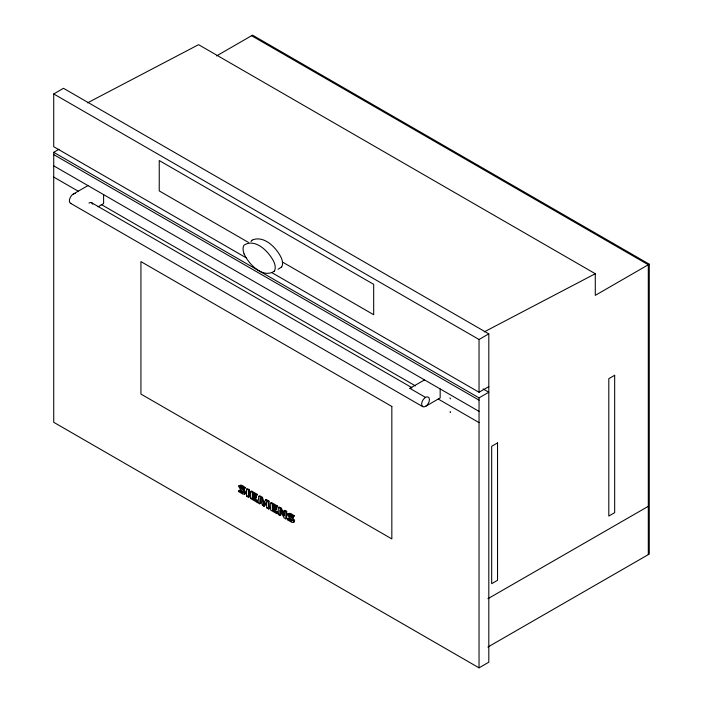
<?xml version="1.0" encoding="UTF-8"?>
<svg xmlns="http://www.w3.org/2000/svg" width="703" height="703" viewBox="0 0 703 703"><rect width="100%" height="100%" fill="white"/><g stroke="black" fill="none" stroke-linecap="round" stroke-linejoin="round"><path stroke-width="1.05" d="M450.526 398.838L449.911 397.995M246.56 496.204L246.56 489.139L247.412 488.647L249.407 489.798L249.407 496.863L248.554 497.355L246.56 496.204L247.412 495.712M250.584 498.524L250.584 491.459L251.437 490.966L257.166 494.271L257.087 495.413L256.226 495.914L252.395 493.611L253.247 493.119L253.317 494.938L256.472 496.696L256.472 497.829L255.611 498.322L252.465 496.45L253.317 495.958L253.379 498.049L257.491 500.334L257.439 501.494L256.577 501.986L250.584 498.524L251.437 498.032M249.407 489.798L248.554 490.29L248.554 497.355M280.725 510.659L280.866 515.018L280.014 515.519L278.274 514.517L278.274 507.452L279.135 506.96L281.226 508.164L284.425 514.095M286.692 511.327L285.84 511.819L285.84 518.884L286.692 518.383L286.692 511.327L284.935 510.308L284.074 510.8C285.286 524.139 282.694 507.988 278.274 507.452M256.577 501.986L256.639 500.826L257.491 500.334M276.551 508.287L275.699 508.779L272.544 507.021L272.474 505.202L276.305 507.504L277.167 507.012L277.246 505.87L271.516 502.557L270.664 503.058L270.664 510.123L276.666 513.585L276.718 512.425L277.571 511.925L273.458 509.64L272.606 510.141L272.544 508.041L275.699 509.921L276.551 509.42L276.551 508.287L273.405 506.529L273.335 504.71M277.571 511.925L277.518 513.085L276.666 513.585M263.994 502.601L262.483 497.346L259.759 495.773L258.897 496.265L257.878 502.742L259.741 503.814L260.075 498.163L262.421 505.36L263.985 506.265L264.838 505.765L266.815 502.267M260.875 498.603L260.593 503.322L259.741 503.814M256.226 495.914L256.305 494.763L257.166 494.271M276.305 507.504L276.384 506.362L277.246 505.87M239.574 485.993C240.558 483.506 244.02 486.845 245.382 487.53L244.257 489.086C233.994 483.128 246.762 491.555 244.749 494.165L242.772 494.077L238.537 491.52L239.741 490.009L243.519 492.328M288.432 514.201C289.416 511.714 292.879 515.053 294.241 515.738L293.116 517.294C282.852 511.336 295.62 519.763 293.608 522.373L291.631 522.285L287.395 519.728L288.599 518.225L292.378 520.536M244.257 489.086L245.382 487.53M293.116 517.294L294.241 515.738M263.985 506.265L266.332 501.775L266.736 507.856L268.792 509.034L269.644 508.541L268.994 501.098L266.288 499.534L265.426 500.035L263.458 504.227L264.319 503.735M266.042 500.369L266.288 499.534M288.599 518.225L287.395 519.728M238.879 490.509C251.815 499.552 228.282 478.585 244.521 488.031M274.223 271.244C262.746 278.792 248.704 264.126 244.134 253.976M281.543 267.017L278.072 269.267M251.586 240.707L251.999 240.233M252.228 240.022C264.319 234.987 276.736 248.027 281.49 258.238A10.861 6.274 60 0 1 281.587 267.07M246.445 257.966L53.727 146.707L53.727 93.947L63.49 88.306L488.805 333.855L488.805 662.217L479.042 667.85L53.727 422.301L53.727 152.314L59.052 149.247M216.55 55.932L252.553 35.15L649.273 264.196L649.273 554.069L487.882 647.041M73.305 194.046L87.945 185.592M98.112 206.779L103.605 203.606L103.605 194.626M53.727 93.947L479.042 339.496L488.805 333.855M424.515 379.901L409.875 388.355L425.526 397.397M240.646 487.109L241.498 486.617M238.537 491.52L239.398 491.019M243.027 492.812L243.888 492.32M649.273 264.196L595.283 295.365L595.283 273.722L198.562 44.676L87.523 102.849M252.395 493.611L252.465 495.43L253.317 494.938M252.465 496.45L252.518 498.541L253.379 498.049M252.465 495.43L255.611 497.188L256.472 496.696M258.897 496.265L261.63 497.838L262.483 497.346M257.878 502.742L258.73 502.241M425.543 406.378A5.51 3.181 -60 0 0 428.918 397.678A5.51 3.181 -60 0 0 422.169 401.58A5.51 3.181 -60 0 0 425.543 406.378L440.166 397.924L440.166 388.944M264.214 503.673L263.353 504.174L261.63 497.838M265.426 500.035L268.133 501.599L268.994 501.098M262.421 505.36L263.282 504.868M266.736 507.856L267.597 507.355M272.544 507.021L273.405 506.529M272.079 272.773L479.042 392.256L488.805 386.624M280.365 508.656L281.226 508.164M53.727 152.314L479.042 397.872L488.805 392.23L483.119 388.952M278.274 514.517L279.135 514.016M289.504 515.317L290.357 514.824M487.882 598.736L648.298 506.327M484.244 331.886L595.283 273.722M244.31 493.814L245.611 493.664L245.655 491.951L241.393 486.854M293.169 522.021L294.469 521.881L294.513 520.158L290.251 515.062M252.518 498.541L256.639 500.826M272.606 510.141L276.718 512.425M251.577 35.712L648.298 264.759L648.298 554.632M248.431 242.403L159.238 190.908L159.238 160.539L373.68 284.346L373.68 314.716L282.597 262.131M53.727 154.607L479.042 400.156M53.727 165.829L479.042 411.387M53.727 177.059L78.411 191.313M101.197 204.468L415.429 385.885M438.215 399.04L479.042 422.608M88.965 203.079A5.536 3.199 -60 0 1 91.724 202.798L411.686 387.529M70.546 203.299L422.767 406.659M246.56 489.139L248.554 490.29M250.584 491.459L256.305 494.763M270.664 503.058L276.384 506.362M284.074 510.8L285.84 511.819M285.84 518.884L284.1 517.874L279.732 509.939L280.014 515.519M449.911 412.02L450.535 412.38L450.526 411.888M293.379 516.239C277.14 506.793 300.673 527.76 287.738 518.717M91.724 202.798L92.734 204.23M268.792 509.034L268.133 501.599M273.405 507.548L273.458 509.64M479.042 339.496L479.042 392.256M479.042 397.872L479.042 667.85M275.699 508.779L275.699 509.921M255.611 497.188L255.611 498.322M409.875 388.355A5.51 3.181 -60 0 1 411.826 387.819M71.346 203.571A5.51 3.181 -60 0 1 69.922 198.237A5.51 3.181 -60 0 1 75.256 193.518M251.033 241.463A10.861 6.274 60 0 1 251.358 240.909M244.09 253.976A10.861 6.274 60 0 1 244.038 245.136C255.646 237.728 269.548 252.272 274.17 262.465A10.861 6.274 60 0 1 274.267 271.296M497.531 442.916L491.669 446.3L491.669 583.683L497.531 580.3L497.531 442.916M614.668 375.288L608.807 378.671L608.807 516.055L614.668 512.672L614.668 375.288M391.835 406.457L140.934 261.604L140.934 394.067L391.835 538.92L391.835 406.457"/></g></svg>
